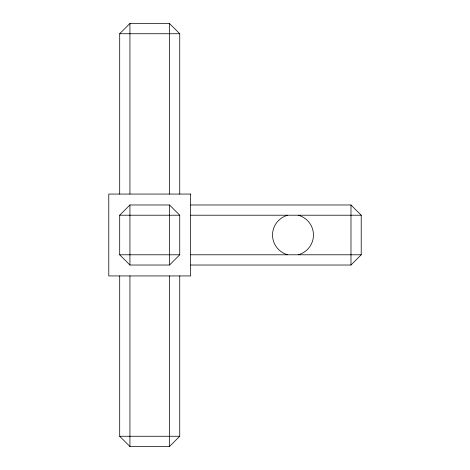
<?xml version="1.0" encoding="UTF-8"?>
<svg xmlns="http://www.w3.org/2000/svg" width="470" height="470" viewBox="0 0 470 470"><rect width="100%" height="100%" fill="white"/><g stroke="black" fill="none" stroke-linecap="round" stroke-linejoin="round"><path stroke-width="0.7" d="M119.697 194.063L119.697 33.734L129.931 23.5L169.505 23.5L179.74 33.734L179.74 194.063M119.697 215.213L129.931 204.979L169.505 204.979L179.74 215.213L179.74 254.787L169.505 265.021L129.931 265.021L119.697 254.787L119.697 215.213L179.74 215.213M119.697 275.937L119.697 436.266L129.931 446.5L169.505 446.5L179.74 436.266L179.74 275.937M190.655 265.021L350.984 265.021L361.219 254.787L361.219 215.213L350.984 204.979L190.655 204.979M119.697 33.734L179.74 33.734M190.655 215.213L361.219 215.213M119.697 254.787L179.74 254.787M190.655 254.787L361.219 254.787M119.697 436.266L179.74 436.266M350.984 204.979L350.984 265.021M169.505 23.5L169.505 194.063M169.505 204.979L169.505 265.021M169.505 275.937L169.505 446.5M129.931 23.5L129.931 194.063M129.931 204.979L129.931 265.021M129.931 275.937L129.931 446.5M298.291 215.231A20.469 20.469 0 0 1 298.291 254.769M287.693 254.769A20.469 20.469 0 0 1 287.693 215.231M190.655 194.063L108.782 194.063L108.782 275.937L190.655 275.937L190.655 194.063"/></g></svg>
